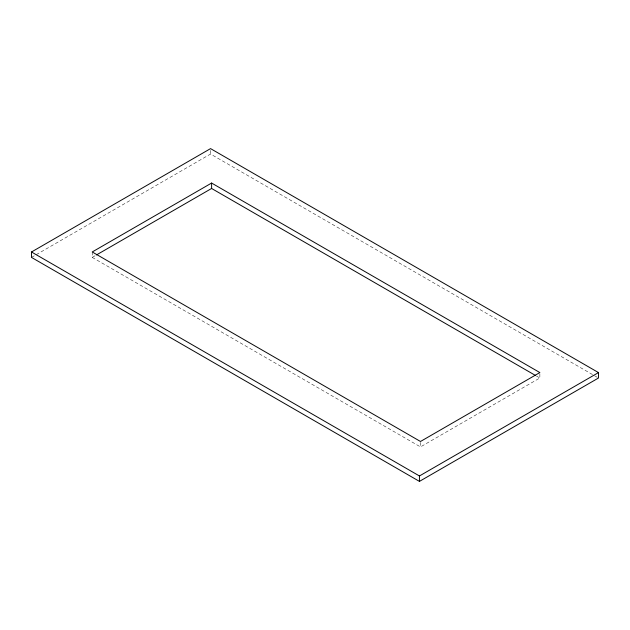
<?xml version="1.0" encoding="UTF-8"?>
<svg xmlns="http://www.w3.org/2000/svg" width="630" height="630" viewBox="0 0 630 630"><rect width="100%" height="100%" fill="white"/><g stroke="black" fill="none" stroke-linecap="round" stroke-linejoin="round"><path stroke-width="0.47" stroke-dasharray="3.15 2.36" d="M31.5 257.41L210.554 154.035L598.5 378.016M92.232 251.961L92.232 257.386L96.461 254.945M92.232 257.386L420.494 446.914L539.863 377.992L539.863 372.566M536.461 376.031L539.863 377.992M420.494 442.386L420.494 446.914M210.554 150.42L210.554 154.035"/><path stroke-width="0.94" d="M31.5 251.984L210.554 148.609L598.5 372.59L598.5 378.016L419.446 481.391L31.5 257.41L31.5 251.984L419.446 475.965L598.5 372.59M211.601 183.046L92.232 251.961L420.494 441.48L539.863 372.566L211.601 183.046L211.601 188.472L535.61 375.535M96.461 254.945L211.601 188.472M419.446 475.965L419.446 481.391"/></g></svg>
